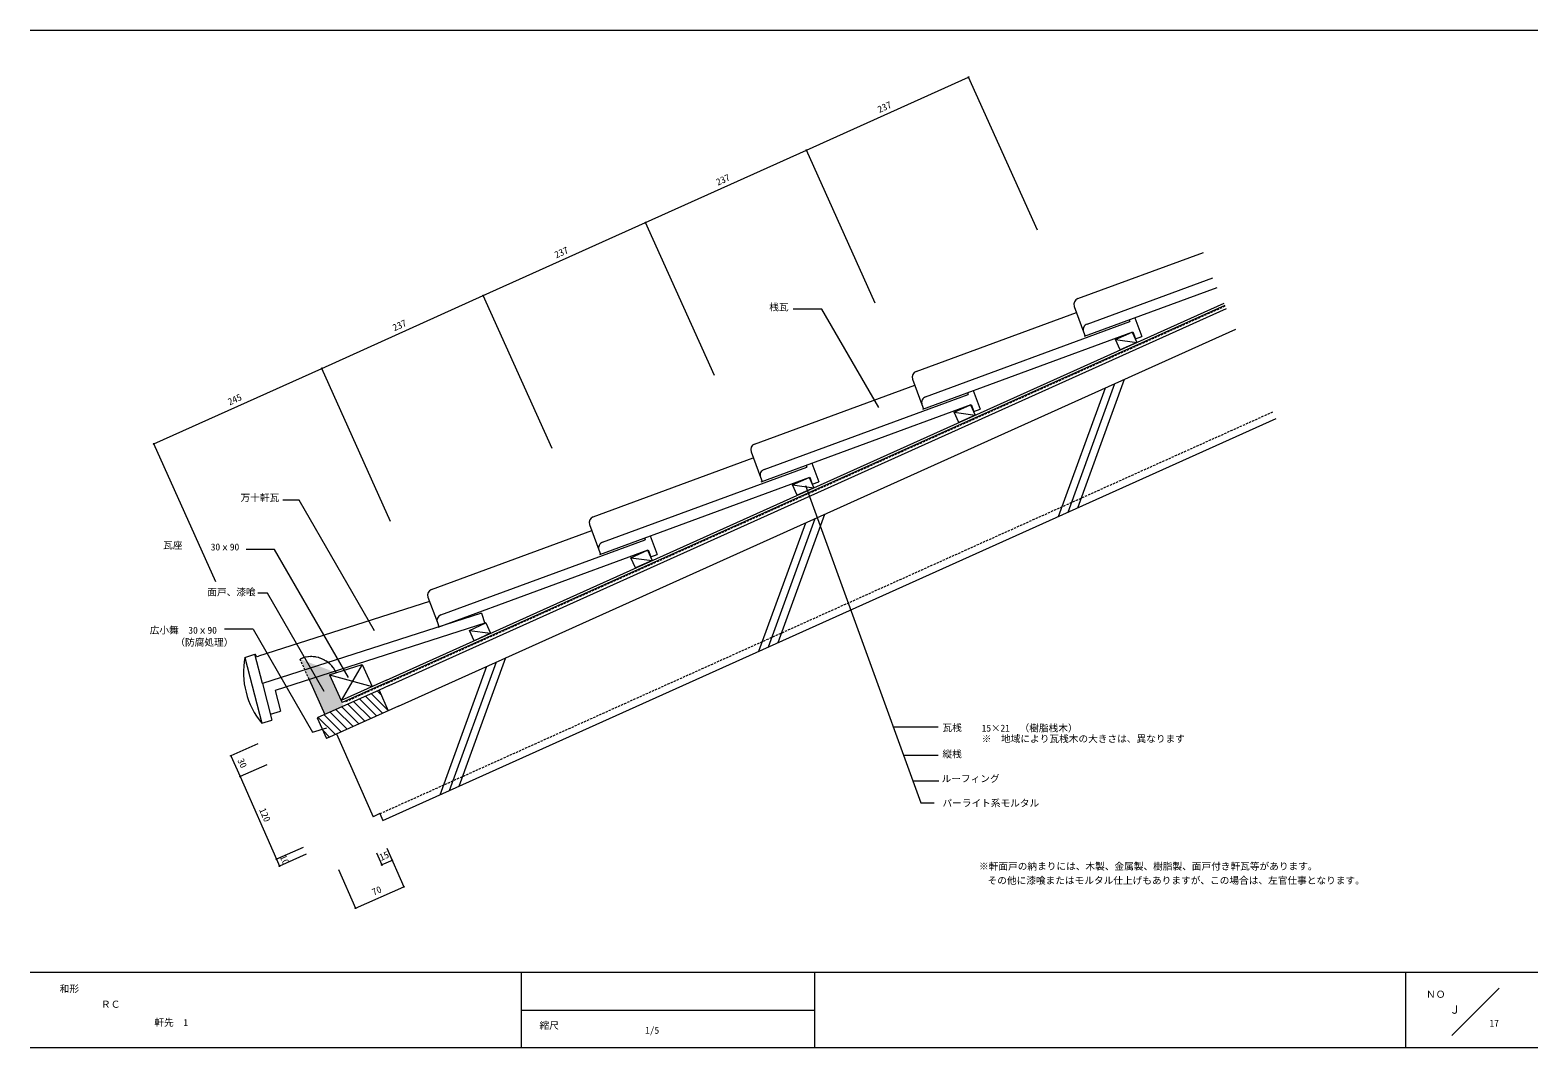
# Model space of a CAD drawing. Units: millimetres, scale not verified, with parts at other scales. Extents: x -203 to 197, y -138 to 132.
import ezdxf
from ezdxf.enums import TextEntityAlignment as Align

# ---------------------------------------------------------------- set-up
doc = ezdxf.new("R2010")
doc.units = ezdxf.units.MM
doc.header["$LTSCALE"] = 0.5
doc.header["$PDMODE"] = 32
doc.header["$PDSIZE"] = 0.25
doc.linetypes.add('DASHED1', pattern=[1.8, 1.2, -0.6])
for name, color, linetype, lineweight in [('0-0', 5, 'Continuous', 18), ('1-0', 7, 'Continuous', 18), ('1-1', 7, 'Continuous', 18), ('1-4', 7, 'Continuous', 18), ('1-6', 7, 'Continuous', 18), ('1-7', 8, 'Continuous', 18), ('1-A', 3, 'Continuous', 18), ('1-B', 3, 'Continuous', 18), ('1-C', 7, 'Continuous', 18)]:
    doc.layers.add(name, color=color, linetype=linetype, lineweight=lineweight)
doc.layers.add('1-5', color=7, linetype='Continuous')
doc.layers.add('1-F', color=7, linetype='Continuous')
doc.styles.add('ＭＳ ゴシック', font='')
doc.styles.get('ＭＳ ゴシック').set_extended_font_data('MS Gothic')

msp = doc.modelspace()

# ---------------------------------------------------------------- linework, layer by layer
at = {"layer": '0-0'}
for p, q in [((-203.2432, 131.6351), (196.7568, 131.6351)), ((196.7568, -118.3649), (-203.2433, -118.3649)), ((-72.973, -118.3649), (-72.973, -138.3649)), ((4.8649, -118.3649), (4.8649, -138.3649)), ((161.7568, -138.3649), (161.7568, -118.3649)), ((186.4865, -122.5541), (173.9189, -135.1216)), ((-72.973, -128.3649), (4.8649, -128.3649)), ((196.7568, -138.3649), (-203.2432, -138.3649))]:
    msp.add_line(p, q, dxfattribs=at)
at = {"layer": '1-0'}
for p, q in [((-108.6651, -40.7799), (113.5231, 59.2048)), ((-108.4189, -41.3271), (113.7693, 58.6576)), ((-108.0085, -42.239), (114.1796, 57.7457)), ((-105.5463, -47.7105), (116.6418, 52.2742)), ((81.9211, 36.6498), (69.5113, 2.5542)), ((84.4663, 37.7952), (72.0565, 3.6996)), ((87.0115, 38.9405), (74.6017, 4.8449)), ((-109.6405, -78.0641), (127.3113, 28.5642)), ((2.4263, 0.8772), (-9.9834, -33.2184)), ((4.9716, 2.0225), (-7.4382, -32.0731)), ((7.5168, 3.1679), (-4.893, -30.9277)), ((-77.0899, -34.9051), (-89.4997, -69.0007)), ((-123.8223, -39.3812), (-115.1854, -36.6426)), ((-123.8223, -39.3812), (-120.7464, -46.2165)), ((-123.8223, -39.3812), (-112.5391, -42.5232)), ((-115.1854, -36.6426), (-120.7464, -46.2165)), ((-115.1854, -36.6426), (-112.5391, -42.5232)), ((-82.1803, -37.1958), (-94.5901, -71.2914)), ((-79.6351, -36.0505), (-92.0449, -70.1461)), ((-110.6592, -43.4318), (-127.0744, -50.8186)), ((-108.6651, -40.7799), (-120.7464, -46.2165)), ((-108.4189, -41.3271), (-120.5002, -46.7636)), ((-111.185, -43.6684), (-110.0615, -44.7919)), ((-108.0085, -42.239), (-110.6592, -43.4318)), ((-110.6592, -43.4318), (-108.2453, -48.9251)), ((-105.5463, -47.7105), (-124.6605, -56.3119)), ((-120.7464, -46.2165), (-120.5002, -46.7636)), ((-120.548, -47.8818), (-116.0104, -52.4194)), ((-118.9875, -47.1795), (-114.4499, -51.7171)), ((-117.427, -46.4773), (-112.8894, -51.0149)), ((-115.8665, -45.7751), (-111.3289, -50.3127)), ((-114.306, -45.0729), (-109.7684, -49.6105)), ((-112.7455, -44.3706), (-108.2878, -48.8283)), ((-127.0744, -50.8186), (-124.6605, -56.3119)), ((-126.79, -50.6907), (-122.2524, -55.2283)), ((-125.2295, -49.9884), (-120.6919, -54.526)), ((-123.669, -49.2862), (-119.1314, -53.8238)), ((-122.1085, -48.584), (-117.5709, -53.1216)), ((-125.6239, -54.1196), (-123.8129, -55.9305)), ((-121.9246, -55.0808), (-112.2691, -77.0538)), ((-110.4451, -76.233), (-112.2691, -77.0538)), ((-110.4451, -76.233), (-109.6405, -78.0641))]:
    msp.add_line(p, q, dxfattribs=at)
at = {"layer": '1-0', "linetype": 'DASHED1'}
msp.add_line((-110.4451, -76.233), (126.4906, 30.3881), dxfattribs=at)
at = {"layer": '1-0', "color": 3, "linetype": 'DASHED1'}
for p, q in [((-129.1863, -40.6636), (-131.6421, -35.2062)), ((-108.3368, -41.5095), (-119.8656, -46.6974))]:
    msp.add_line(p, q, dxfattribs=at)
msp.add_arc((-128.6708, -41.8281), 7.2579, 24.45338, 114.16602, dxfattribs=at)
at = {"layer": '1-1', "color": 3, "linetype": 'DASHED1'}
msp.add_line((-108.3368, -41.5095), (113.8513, 58.4752), dxfattribs=at)
at = {"layer": '1-1'}
for p, q in [((84.7401, 49.5422), (90.3485, 48.7762)), ((84.7401, 49.5422), (90.3485, 48.7762)), ((84.7401, 49.5422), (90.3485, 48.7762)), ((41.8799, 30.2551), (46.2571, 32.2249)), ((41.8798, 30.2551), (47.4882, 29.4891)), ((41.8798, 30.2551), (47.4882, 29.4891)), ((41.8798, 30.2551), (47.4882, 29.4891)), ((41.8799, 30.2551), (47.4882, 29.4891)), ((-0.9805, 10.968), (3.3968, 12.9377)), ((-0.9805, 10.9679), (4.6278, 10.2019)), ((-0.9805, 10.9679), (4.6279, 10.2019)), ((-43.8408, -8.3192), (-39.4635, -6.3494)), ((-43.8408, -8.3192), (-38.2325, -9.0852)), ((-86.7011, -27.6063), (-81.0928, -28.3723))]:
    msp.add_line(p, q, dxfattribs=at)
for points in [[(85.9713, 46.8065), (84.7401, 49.5422), (89.1174, 51.512), (90.3485, 48.7762)], [(85.9713, 46.8065), (84.7401, 49.5422), (89.1174, 51.512), (90.3485, 48.7762)], [(43.1109, 27.5193), (41.8798, 30.2551), (46.2571, 32.2248), (47.4882, 29.4891)], [(43.1109, 27.5193), (41.8798, 30.2551), (46.2571, 32.2248), (47.4882, 29.4891)], [(0.2506, 8.2322), (-0.9805, 10.9679), (3.3968, 12.9377), (4.6278, 10.2019)], [(0.2506, 8.2322), (-0.9805, 10.9679), (3.3968, 12.9377), (4.6279, 10.2019)], [(-42.6097, -11.055), (-43.8408, -8.3192), (-39.4636, -6.3494), (-38.2325, -9.0852)], [(-85.47, -30.3421), (-86.7011, -27.6063), (-82.3239, -25.6366), (-81.0928, -28.3723)]]:
    msp.add_lwpolyline(points, close=True, dxfattribs=at)
for points in [[(89.1174, 51.512), (90.3485, 48.7762), (85.9713, 46.8065)], [(41.8798, 30.2551), (46.2571, 32.2248), (47.4882, 29.4891)], [(41.8799, 30.2551), (46.2571, 32.2248), (47.4882, 29.4891)]]:
    msp.add_lwpolyline(points, dxfattribs=at)
at = {"layer": '1-4'}
for p, q in [((2.7026, 99.7702), (45.7388, 119.1365)), ((64.0048, 78.5454), (45.7388, 119.1365)), ((-39.9813, 80.5625), (2.7026, 99.7702)), ((20.9686, 59.1791), (2.7026, 99.7703)), ((-21.7153, 39.9713), (-39.9813, 80.5624)), ((-107.6123, 1.3177), (-125.8783, 41.9088)), ((-131.8789, 6.9293), (-136.2162, 6.9293)), ((-111.8919, -27.6892), (-131.8789, 6.9293)), ((-138.3908, -6.1555), (-145.9459, -6.1555)), ((-118.7869, -40.1104), (-138.3908, -6.1555)), ((-144.0833, -27.2525), (-151.7155, -27.2525)), ((37.6653, -53.2629), (25.7365, -53.2629)), ((-142.8451, -57.7487), (-149.9827, -60.8852)), ((-149.9827, -60.8852), (-147.5688, -66.3785)), ((-140.4312, -63.242), (-147.5688, -66.3785)), ((37.6653, -60.7837), (28.4738, -60.7837)), ((-147.5688, -66.3785), (-137.9239, -88.3273)), ((37.8487, -67.5707), (30.9441, -67.5707)), ((-129.9888, -87.0057), (-137.1264, -90.1422)), ((-111.3395, -86.6262), (-109.9257, -89.8437)), ((-108.593, -85.4193), (-104.0979, -95.6489)), ((-108.593, -85.4193), (-107.1792, -88.6368)), ((-121.4101, -91.0515), (-116.915, -101.2811)), ((-107.1792, -88.6368), (-109.9257, -89.8437)), ((-116.915, -101.2811), (-104.0979, -95.6489))]:
    msp.add_line(p, q, dxfattribs=at)
at = {"layer": '1-4', "color": 3}
msp.add_line((3.5746, 13.0321), (4.2654, 11.1552), dxfattribs=at)
at = {"layer": '1-4'}
for points in [[(-64.752, 20.6048), (-83.018, 61.1959), (-39.9813, 80.5625)], [(-107.6123, 1.3177), (-125.8783, 41.9088), (-83.018, 61.1959)], [(21.8919, 31.5), (6.8202, 57.605), (-0.8108, 57.605)], [(2.4215, 10.7944), (33.0392, -73.3268), (36.5741, -73.3268)], [(-125.2124, -43.7896), (-140.2386, -17.7633), (-142.8185, -17.7633)], [(-144.0833, -27.2525), (-128.3083, -54.5755), (-124.5049, -53.4676)], [(-130.7863, -85.1908), (-137.9239, -88.3273), (-137.1264, -90.1422)]]:
    msp.add_lwpolyline(points, dxfattribs=at)
for p in [(45.7388, 119.1365), (2.7026, 99.7702), (-39.9813, 80.5625), (-83.018, 61.1959), (-125.8783, 41.9088), (-125.8783, 41.9088), (-149.9827, -60.8852), (-147.5688, -66.3785), (-137.9239, -88.3273), (-137.1264, -90.1422), (-109.9257, -89.8437), (-107.1792, -88.6368), (-104.0979, -95.6489), (-116.915, -101.2811)]:
    msp.add_point(p, dxfattribs=at)
at = {"layer": '1-6'}
msp.add_line((-129.1863, -40.6636), (-125.0304, -49.8988), dxfattribs=at)
at = {"layer": '1-7', "color": 1}
msp.add_arc((-128.6708, -41.8281), 7.2579, 24.45338, 114.16602, dxfattribs=at)
at = {"layer": '1-7'}
for points in [[(-131.6421, -35.2062), (-125.0304, -49.8988), (-120.0898, -47.6756)], [(-131.6421, -35.2062), (-120.0898, -47.6756), (-123.8223, -39.3812)], [(-131.6421, -35.2062), (-123.8223, -39.3812), (-122.0639, -38.8236)]]:
    msp.add_solid(points, dxfattribs=at)
at = {"layer": '1-A', "color": 7}
for p, q in [((-170.4471, 21.8529), (-125.8783, 41.9088)), ((-107.6123, 1.3177), (-125.8783, 41.9088)), ((-153.9993, -14.6977), (-170.4471, 21.8529))]:
    msp.add_line(p, q, dxfattribs=at)
at = {"layer": '1-A'}
for p, q in [((-83.4802, -23.0669), (-141.6171, -41.7092)), ((-83.4802, -23.0669), (-82.6231, -25.7399)), ((-82.3239, -25.6366), (-138.245, -43.5684)), ((-146.292, -34.8071), (-143.6213, -33.9507)), ((-141.6171, -41.7092), (-143.6213, -33.9507)), ((-141.6171, -41.7092), (-139.1119, -51.4074)), ((-141.6171, -41.7092), (-139.1119, -51.4074)), ((-138.245, -43.5684), (-136.842, -48.9993)), ((-139.5127, -49.8557), (-136.842, -48.9993))]:
    msp.add_line(p, q, dxfattribs=at)
msp.add_lwpolyline([(-146.292, -34.8071), (-141.7826, -52.2638), (-139.1119, -51.4074)], dxfattribs=at)
msp.add_arc((-125.3374, -38.7048), 21.3141, 169.46289, 219.50543, dxfattribs=at)
at = {"layer": '1-A', "color": 7}
for p in [(-125.8783, 41.9088), (-170.4471, 21.8529)]:
    msp.add_point(p, dxfattribs=at)
at = {"layer": '1-B'}
for p, q in [((77.171, 53.6563), (110.4996, 65.9236)), ((76.4547, 50.409), (111.6514, 63.3639)), ((34.3174, 34.3543), (88.5158, 54.3031)), ((88.3379, 54.7829), (88.5091, 54.318)), ((88.3379, 54.7829), (88.5091, 54.318)), ((88.339, 54.7833), (88.5158, 54.3031)), ((89.8394, 55.3356), (91.6686, 50.3661)), ((89.8395, 55.3356), (91.6686, 50.3661)), ((89.8405, 55.336), (91.6753, 50.3513)), ((33.6011, 31.107), (89.2952, 51.6064)), ((76.2221, 51.6021), (76.6395, 50.4682)), ((89.2952, 51.6064), (89.9861, 49.7295)), ((89.9861, 49.7295), (91.6753, 50.3513)), ((46.9858, 36.0335), (48.815, 31.0641)), ((46.9859, 36.0335), (48.815, 31.0641)), ((-9.2592, 11.8198), (46.4349, 32.3192)), ((-8.5429, 15.0671), (45.6554, 35.016)), ((33.3685, 32.3001), (33.7859, 31.1662)), ((45.4843, 35.4809), (45.6554, 35.016)), ((45.4843, 35.4809), (45.6554, 35.016)), ((46.4349, 32.3192), (47.1258, 30.4424)), ((46.4349, 32.3192), (47.1258, 30.4424)), ((47.1258, 30.4424), (48.815, 31.0641)), ((47.1258, 30.4424), (48.815, 31.0641)), ((2.624, 16.1937), (2.7951, 15.7289)), ((4.1255, 16.7464), (5.9546, 11.777)), ((-52.1195, -7.4673), (3.5746, 13.0321)), ((-51.4032, -4.22), (2.7951, 15.7289)), ((-9.4918, 13.0129), (-9.0745, 11.8791)), ((4.2654, 11.1552), (5.9546, 11.777)), ((-94.2636, -23.5071), (-40.0652, -3.5583)), ((-40.2363, -3.0934), (-40.0652, -3.5583)), ((-38.7348, -2.5408), (-36.9057, -7.5102)), ((-94.9799, -26.7544), (-39.2857, -6.255)), ((-52.3521, -6.2742), (-51.9348, -7.408)), ((-39.2857, -6.255), (-38.5949, -8.1319)), ((-38.5949, -8.1319), (-36.9057, -7.5102)), ((-95.2124, -25.5613), (-94.7951, -26.6952))]:
    msp.add_line(p, q, dxfattribs=at)
for centre in [(77.7236, 52.1548), (34.87, 32.8528), (-7.9903, 13.5656), (-50.8506, -5.7215), (-93.7109, -25.0087)]:
    msp.add_arc(centre, 1.6, 110.2068, 200.20738, dxfattribs=at)
at = {"layer": '1-C'}
for p, q in [((74.684, 60.4131), (108.0126, 72.6804)), ((31.8304, 41.1111), (74.3264, 56.7527)), ((73.7351, 58.3589), (76.2221, 51.6021)), ((-11.0299, 21.824), (31.4671, 37.4659)), ((30.8815, 39.0569), (33.3685, 32.3001)), ((-53.8903, 2.5368), (-11.3932, 18.1788)), ((-11.9788, 19.7698), (-9.4918, 13.013)), ((-54.8391, 0.4827), (-52.3521, -6.2742)), ((-96.7506, -16.7503), (-54.2535, -1.1084)), ((-97.2843, -19.9323), (-142.6944, -34.4936)), ((-97.6994, -18.8045), (-95.2124, -25.5613))]:
    msp.add_line(p, q, dxfattribs=at)
for centre, radius, start, end in [((75.2367, 58.9116), 1.6, 110.20749, 200.20695), ((32.383, 39.6096), 1.6, 110.20749, 200.20695), ((-10.4773, 20.3225), 1.6, 110.20723, 200.20695), ((-53.3376, 1.0353), 1.6, 110.20723, 200.20695), ((-96.1979, -18.2518), 1.6, 110.20723, 200.20695), ((-142.8474, -33.692), 0.816, 198.47986, 280.80862)]:
    msp.add_arc(centre, radius, start, end, dxfattribs=at)

# ---------------------------------------------------------------- texts
at = {"layer": '0-0', "color": 7, "style": 'ＭＳ ゴシック'}
for s, height, p in [('和形', 1.833, (-195.4054, -124.1757)), ('ＮＯ', 1.833, (167.1021, -125.6345)), ('Ｊ', 2.199, (173.238, -129.9766)), ('縮尺', 1.833, (-68.1081, -133.9054))]:
    msp.add_text(s, height=height, dxfattribs=at).set_placement(p, align=Align.BOTTOM_LEFT)
at = {"layer": '1-0', "style": 'ＭＳ ゴシック'}
msp.add_text('1/5', height=1.833, dxfattribs=at).set_placement((-40.0932, -135.1819), align=Align.BOTTOM_LEFT)
at = {"layer": '1-4', "style": 'ＭＳ ゴシック'}
for s, rotation, p in [('237', 24.228, (22.3057, 109.1399)), ('237', 24.228, (-20.5544, 89.8529)), ('237', 24.228, (-63.4147, 70.5657)), ('237', 24.228, (-106.3632, 51.2389)), ('30', 293.722, (-148.8209, -62.2863)), ('120', 293.722, (-143.0429, -75.4351)), ('10', 293.722, (-137.5703, -87.8892)), ('15', 23.722, (-109.898, -89.2854)), ('70', 23.722, (-111.8519, -98.5101))]:
    msp.add_text(s, height=1.833, rotation=rotation, dxfattribs=at).set_placement(p, align=Align.BOTTOM_LEFT)
for s, p in [('30ｘ90', (-155.3282, -6.9556)), ('面戸、漆喰', (-156.2503, -18.903)), ('広小舞\u300030ｘ90', (-171.5259, -29.036)), ('（防腐処理）', (-164.7225, -32.2403)), ('15×21\u3000（樹脂桟木）', (49.212, -55.007)), ('※\u3000地域により瓦桟木の大きさは、異なります', (49.2132, -57.8346)), ('ルーフィング', (38.572, -68.4149)), ('パーライト系モルタル', (38.8015, -74.908)), ('ＲＣ', (-184.4438, -128.2884)), ('17', (183.948, -133.2905))]:
    msp.add_text(s, height=1.833, dxfattribs=at).set_placement(p, align=Align.BOTTOM_LEFT)
at = {"layer": '1-5', "style": 'ＭＳ ゴシック'}
for s, p in [('桟瓦', (-7.1508, 56.6842)), ('万十軒瓦', (-147.4267, 6.1137)), ('瓦座', (-167.9505, -6.4805)), ('瓦桟\u3000', (38.7999, -54.896)), ('縦桟', (38.8015, -61.896)), ('軒先\u30001', (-170.2781, -133.1048))]:
    msp.add_text(s, height=1.833, dxfattribs=at).set_placement(p, align=Align.BOTTOM_LEFT)
at = {"layer": '1-A', "color": 7, "style": 'ＭＳ ゴシック'}
msp.add_text('245', height=1.833, rotation=24.228, dxfattribs=at).set_placement((-150.0777, 31.5674), align=Align.BOTTOM_LEFT)
at = {"layer": '1-F', "style": 'ＭＳ ゴシック'}
for s, p in [('※軒面戸の納まりには、木製、金属製、樹脂製、面戸付き軒瓦等があります。', (48.4967, -91.6686)), ('その他に漆喰またはモルタル仕上げもありますが、この場合は、左官仕事となります。', (50.7653, -95.4239))]:
    msp.add_text(s, height=1.833, dxfattribs=at).set_placement(p, align=Align.BOTTOM_LEFT)

doc.saveas('drawing.dxf')
